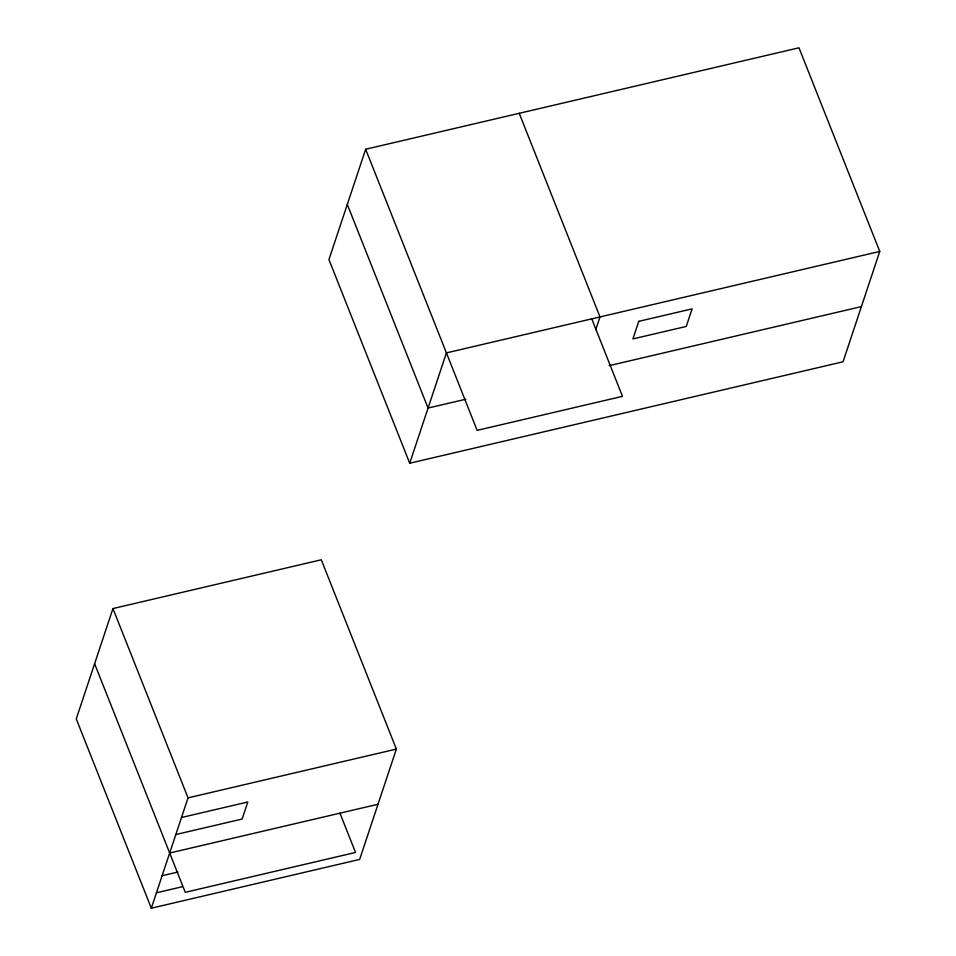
<?xml version="1.0" encoding="UTF-8"?>
<svg xmlns="http://www.w3.org/2000/svg" width="956" height="956" viewBox="0 0 956 956"><rect width="100%" height="100%" fill="white"/><g stroke="black" fill="none" stroke-linecap="round" stroke-linejoin="round"><path stroke-width="1.43" d="M112.951 608.566L76.253 718.9L151.323 908.2L359.659 859.42L396.37 749.086L321.288 559.786L112.951 608.566L188.033 797.866L151.323 908.2M365.658 149.256L328.948 259.59L409.718 463.23L843.049 361.786L879.747 251.44L798.989 47.8L365.658 149.256L477.14 430.367L622.476 396.334L591.752 318.874M409.718 463.23L446.416 352.895L879.747 251.44M595.755 329.677L599.986 316.938L519.228 113.298M465.871 399.214L428.061 408.057L347.303 204.417M609.175 365.658L861.392 306.613M188.033 797.866L396.37 749.086M181.497 817.511L247.819 801.988L242.155 819.029L175.82 834.552M169.678 853.027L378.014 804.259M162.126 875.744L177.983 872.027M156.461 892.785L182.405 886.702M339.954 813.174L355.536 852.453L185.261 892.318L94.608 663.739M638.751 321.347L632.908 338.926L686.265 326.438L692.108 308.86L638.751 321.347"/></g></svg>
